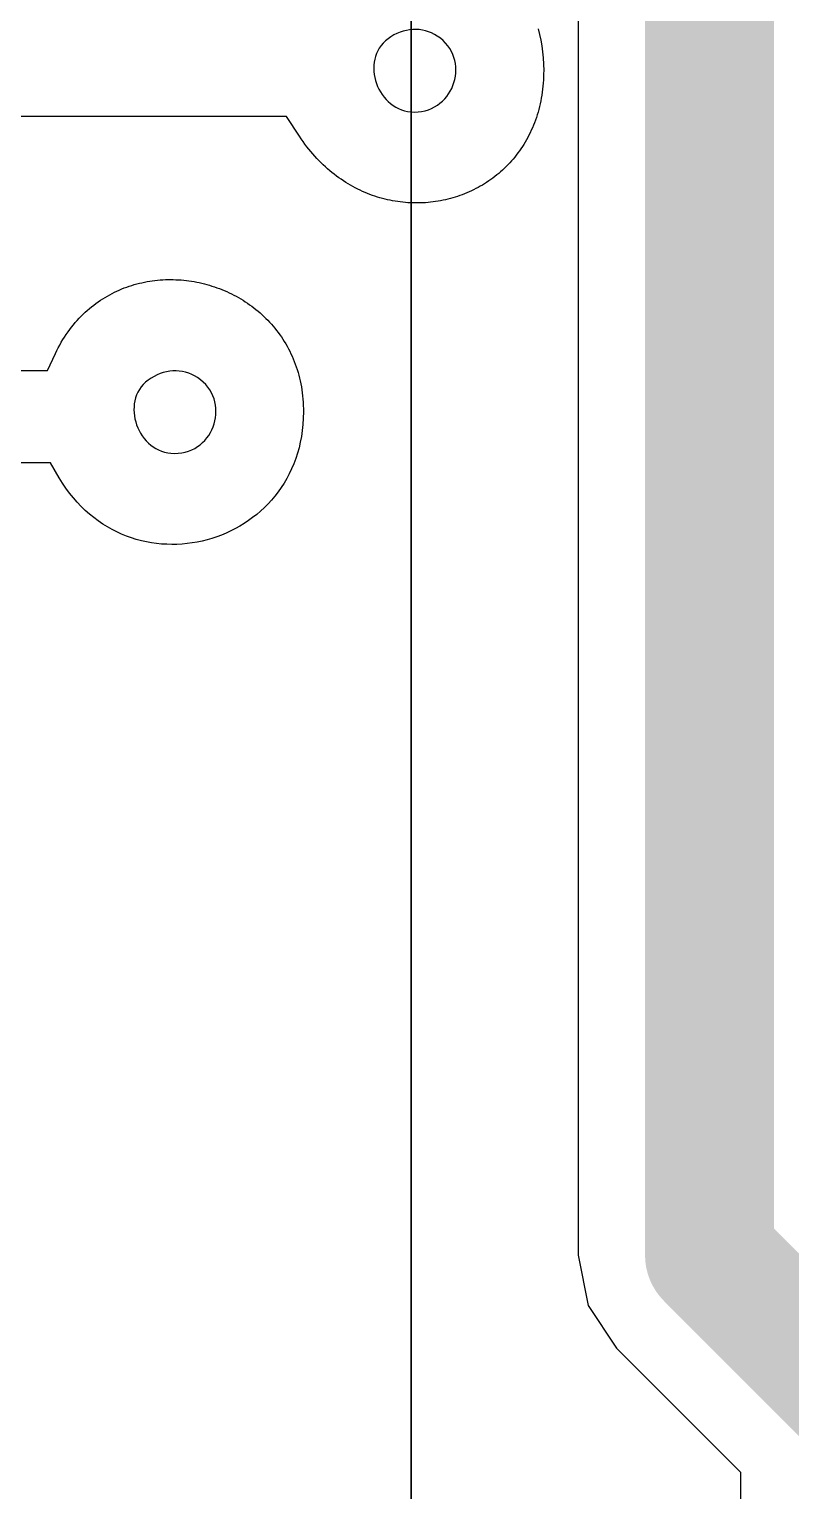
# Model space of a CAD drawing. Header units: inches. Extents: x -4 to 338, y -3 to 155.
# Drawn here: x 21.13 to 24.13, y 4.21 to 9.97 of the extents above; entities that cross this region are included whole.
import ezdxf

# ---------------------------------------------------------------- set-up
doc = ezdxf.new("R2010")
doc.units = ezdxf.units.IN
for name, color, linetype in [('Bottom Layer', 5, 'Continuous'), ('Top Layer', 1, 'Continuous'), ('Top Overlay', 2, 'Continuous')]:
    doc.layers.add(name, color=color, linetype=linetype)

# ---------------------------------------------------------------- blocks, each defined once
blk = doc.blocks.new('IMPORTED_IMAGE_B_2')
at = {"layer": 'Top Overlay'}
for p, q in [((19.3889, -10.6402), (19.3775, -10.6481)), ((19.4007, -10.6333), (19.3889, -10.6402)), ((19.3889, -10.6402), (19.3889, -10.6402)), ((19.4127, -10.6273), (19.4007, -10.6333)), ((19.4007, -10.6333), (19.4007, -10.6333)), ((19.4249, -10.6222), (19.4127, -10.6273)), ((19.4127, -10.6273), (19.4127, -10.6273)), ((19.4373, -10.6182), (19.4249, -10.6222)), ((19.4249, -10.6222), (19.4249, -10.6222)), ((19.4498, -10.6151), (19.4373, -10.6182)), ((19.4373, -10.6182), (19.4373, -10.6182)), ((19.4624, -10.613), (19.4498, -10.6151)), ((19.4498, -10.6151), (19.4498, -10.6151)), ((19.475, -10.6118), (19.4624, -10.613)), ((19.4624, -10.613), (19.4624, -10.613)), ((19.4877, -10.6116), (19.475, -10.6118)), ((19.475, -10.6118), (19.475, -10.6118)), ((19.5002, -10.6124), (19.4877, -10.6116)), ((19.4877, -10.6116), (19.4877, -10.6116)), ((19.5127, -10.6142), (19.5002, -10.6124)), ((19.5002, -10.6124), (19.5002, -10.6124)), ((19.525, -10.6169), (19.5127, -10.6142)), ((19.5127, -10.6142), (19.5127, -10.6142)), ((19.5371, -10.6207), (19.525, -10.6169)), ((19.525, -10.6169), (19.525, -10.6169)), ((19.5489, -10.6254), (19.5371, -10.6207)), ((19.5371, -10.6207), (19.5371, -10.6207)), ((19.5604, -10.6311), (19.5489, -10.6254)), ((19.5489, -10.6254), (19.5489, -10.6254)), ((19.5716, -10.6378), (19.5604, -10.6311)), ((19.5604, -10.6311), (19.5604, -10.6311)), ((19.5837, -10.6464), (19.5716, -10.6378)), ((19.5716, -10.6378), (19.5716, -10.6378)), ((19.9683, -10.6092), (19.9741, -10.631)), ((19.9741, -10.631), (19.979, -10.6533)), ((19.3373, -10.6954), (19.3323, -10.7063)), ((19.3433, -10.6849), (19.3373, -10.6954)), ((19.3373, -10.6954), (19.3373, -10.6954)), ((19.3503, -10.6749), (19.3433, -10.6849)), ((19.3433, -10.6849), (19.3433, -10.6849)), ((19.3583, -10.6654), (19.3503, -10.6749)), ((19.3503, -10.6749), (19.3503, -10.6749)), ((19.3674, -10.6564), (19.3583, -10.6654)), ((19.3583, -10.6654), (19.3583, -10.6654)), ((19.3775, -10.6481), (19.3674, -10.6564)), ((19.3674, -10.6564), (19.3674, -10.6564)), ((19.3775, -10.6481), (19.3775, -10.6481)), ((19.5946, -10.6557), (19.5837, -10.6464)), ((19.5837, -10.6464), (19.5837, -10.6464)), ((19.6044, -10.6656), (19.5946, -10.6557)), ((19.5946, -10.6557), (19.5946, -10.6557)), ((19.613, -10.676), (19.6044, -10.6656)), ((19.6044, -10.6656), (19.6044, -10.6656)), ((19.6206, -10.6869), (19.613, -10.676)), ((19.613, -10.676), (19.613, -10.676)), ((19.6271, -10.6982), (19.6206, -10.6869)), ((19.6206, -10.6869), (19.6206, -10.6869)), ((19.6326, -10.7098), (19.6271, -10.6982)), ((19.6271, -10.6982), (19.6271, -10.6982)), ((19.979, -10.6533), (19.9831, -10.6762)), ((19.9831, -10.6762), (19.9864, -10.6996)), ((19.9864, -10.6996), (19.9887, -10.7236)), ((19.3218, -10.7527), (19.3215, -10.7648)), ((19.3231, -10.7408), (19.3218, -10.7527)), ((19.3218, -10.7527), (19.3218, -10.7527)), ((19.3252, -10.7291), (19.3231, -10.7408)), ((19.3231, -10.7408), (19.3231, -10.7408)), ((19.3283, -10.7176), (19.3252, -10.7291)), ((19.3252, -10.7291), (19.3252, -10.7291)), ((19.3323, -10.7063), (19.3283, -10.7176)), ((19.3283, -10.7176), (19.3283, -10.7176)), ((19.3323, -10.7063), (19.3323, -10.7063)), ((19.637, -10.7218), (19.6326, -10.7098)), ((19.6326, -10.7098), (19.6326, -10.7098)), ((19.6404, -10.7339), (19.637, -10.7218)), ((19.637, -10.7218), (19.637, -10.7218)), ((19.6428, -10.7462), (19.6404, -10.7339)), ((19.6404, -10.7339), (19.6404, -10.7339)), ((19.6443, -10.7587), (19.6428, -10.7462)), ((19.6428, -10.7462), (19.6428, -10.7462)), ((19.6447, -10.7712), (19.6443, -10.7587)), ((19.6443, -10.7587), (19.6443, -10.7587)), ((19.9887, -10.7236), (19.9901, -10.7481)), ((19.9901, -10.7481), (19.9906, -10.7732)), ((19.3215, -10.7648), (19.3215, -10.7648)), ((19.3215, -10.7648), (19.322, -10.7768)), ((19.322, -10.7768), (19.322, -10.7768)), ((19.322, -10.7768), (19.3233, -10.7889)), ((19.3233, -10.7889), (19.3233, -10.7889)), ((19.3233, -10.7889), (19.3255, -10.8008)), ((19.3255, -10.8008), (19.3255, -10.8008)), ((19.3255, -10.8008), (19.3285, -10.8127)), ((19.3285, -10.8127), (19.3285, -10.8127)), ((19.3285, -10.8127), (19.3322, -10.8243)), ((19.6374, -10.8203), (19.6406, -10.8083)), ((19.6406, -10.8083), (19.6429, -10.796)), ((19.6406, -10.8083), (19.6406, -10.8083)), ((19.6429, -10.796), (19.6443, -10.7836)), ((19.6429, -10.796), (19.6429, -10.796)), ((19.6443, -10.7836), (19.6447, -10.7712)), ((19.6443, -10.7836), (19.6443, -10.7836)), ((19.6447, -10.7712), (19.6447, -10.7712)), ((19.9895, -10.8105), (19.9887, -10.8227)), ((19.9901, -10.7982), (19.9895, -10.8105)), ((19.9905, -10.7858), (19.9901, -10.7982)), ((19.9906, -10.7732), (19.9905, -10.7858)), ((19.3322, -10.8243), (19.3322, -10.8243)), ((19.3322, -10.8243), (19.3367, -10.8357)), ((19.3367, -10.8357), (19.3367, -10.8357)), ((19.3367, -10.8357), (19.342, -10.8468)), ((19.342, -10.8468), (19.342, -10.8468)), ((19.342, -10.8468), (19.3479, -10.8575)), ((19.3479, -10.8575), (19.3479, -10.8575)), ((19.3479, -10.8575), (19.3546, -10.8678)), ((19.3546, -10.8678), (19.3546, -10.8678)), ((19.3546, -10.8678), (19.3619, -10.8776)), ((19.6007, -10.8851), (19.6088, -10.8755)), ((19.6088, -10.8755), (19.6161, -10.8654)), ((19.6088, -10.8755), (19.6088, -10.8755)), ((19.6161, -10.8654), (19.6227, -10.8547)), ((19.6161, -10.8654), (19.6161, -10.8654)), ((19.6227, -10.8547), (19.6284, -10.8436)), ((19.6227, -10.8547), (19.6227, -10.8547)), ((19.6284, -10.8436), (19.6333, -10.8321)), ((19.6284, -10.8436), (19.6284, -10.8436)), ((19.6333, -10.8321), (19.6374, -10.8203)), ((19.6333, -10.8321), (19.6333, -10.8321)), ((19.6374, -10.8203), (19.6374, -10.8203)), ((19.9831, -10.8701), (19.9812, -10.8817)), ((19.9849, -10.8585), (19.9831, -10.8701)), ((19.9864, -10.8467), (19.9849, -10.8585)), ((19.9877, -10.8348), (19.9864, -10.8467)), ((19.9887, -10.8227), (19.9877, -10.8348)), ((19.3619, -10.8776), (19.3619, -10.8776)), ((19.3619, -10.8776), (19.3699, -10.8869)), ((19.3699, -10.8869), (19.3699, -10.8869)), ((19.3699, -10.8869), (19.3785, -10.8955)), ((19.3785, -10.8955), (19.3785, -10.8955)), ((19.3785, -10.8955), (19.3877, -10.9035)), ((19.3877, -10.9035), (19.3877, -10.9035)), ((19.3877, -10.9035), (19.3975, -10.9108)), ((19.3975, -10.9108), (19.3975, -10.9108)), ((19.3975, -10.9108), (19.4079, -10.9173)), ((19.4079, -10.9173), (19.4079, -10.9173)), ((19.4079, -10.9173), (19.4188, -10.923)), ((19.4188, -10.923), (19.4188, -10.923)), ((19.4188, -10.923), (19.4303, -10.9277)), ((19.4303, -10.9277), (19.4303, -10.9277)), ((19.4303, -10.9277), (19.4422, -10.9316)), ((19.4422, -10.9316), (19.4422, -10.9316)), ((19.4422, -10.9316), (19.4546, -10.9343)), ((19.51, -10.9343), (19.5237, -10.9314)), ((19.5237, -10.9314), (19.5367, -10.9274)), ((19.5237, -10.9314), (19.5237, -10.9314)), ((19.5367, -10.9274), (19.5491, -10.9225)), ((19.5367, -10.9274), (19.5367, -10.9274)), ((19.5491, -10.9225), (19.5608, -10.9166)), ((19.5491, -10.9225), (19.5491, -10.9225)), ((19.5608, -10.9166), (19.5718, -10.9099)), ((19.5608, -10.9166), (19.5608, -10.9166)), ((19.5718, -10.9099), (19.5822, -10.9024)), ((19.5718, -10.9099), (19.5718, -10.9099)), ((19.5822, -10.9024), (19.5918, -10.8941)), ((19.5822, -10.9024), (19.5822, -10.9024)), ((19.5918, -10.8941), (19.6007, -10.8851)), ((19.5918, -10.8941), (19.5918, -10.8941)), ((19.6007, -10.8851), (19.6007, -10.8851)), ((19.9713, -10.9263), (19.9683, -10.9371)), ((19.9741, -10.9153), (19.9713, -10.9263)), ((19.9766, -10.9042), (19.9741, -10.9153)), ((19.979, -10.893), (19.9766, -10.9042)), ((19.9812, -10.8817), (19.979, -10.893)), ((18.9776, -10.9548), (16.2758, -10.9548)), ((19.0285, -11.032), (18.9776, -10.9548)), ((19.4546, -10.9343), (19.4546, -10.9343)), ((19.4546, -10.9343), (19.4675, -10.9361)), ((19.4675, -10.9361), (19.4675, -10.9361)), ((19.4675, -10.9361), (19.4809, -10.9367)), ((19.4809, -10.9367), (19.4957, -10.936)), ((19.4809, -10.9367), (19.4809, -10.9367)), ((19.4957, -10.936), (19.51, -10.9343)), ((19.4957, -10.936), (19.4957, -10.936)), ((19.51, -10.9343), (19.51, -10.9343)), ((19.9503, -10.9889), (19.9462, -10.9988)), ((19.9543, -10.9788), (19.9503, -10.9889)), ((19.9581, -10.9686), (19.9543, -10.9788)), ((19.9617, -10.9582), (19.9581, -10.9686)), ((19.9651, -10.9477), (19.9617, -10.9582)), ((19.9683, -10.9371), (19.9651, -10.9477)), ((19.0357, -11.0427), (19.0285, -11.032)), ((19.0429, -11.0531), (19.0357, -11.0427)), ((19.9227, -11.0462), (19.9175, -11.0552)), ((19.9277, -11.037), (19.9227, -11.0462)), ((19.9326, -11.0277), (19.9277, -11.037)), ((19.9373, -11.0182), (19.9326, -11.0277)), ((19.9418, -11.0086), (19.9373, -11.0182)), ((19.9462, -10.9988), (19.9418, -11.0086)), ((19.0504, -11.0633), (19.0429, -11.0531)), ((19.0579, -11.0732), (19.0504, -11.0633)), ((19.0655, -11.0829), (19.0579, -11.0732)), ((19.0733, -11.0924), (19.0655, -11.0829)), ((19.0812, -11.1017), (19.0733, -11.0924)), ((19.0892, -11.1107), (19.0812, -11.1017)), ((19.889, -11.098), (19.8828, -11.1061)), ((19.895, -11.0898), (19.889, -11.098)), ((19.9009, -11.0814), (19.895, -11.0898)), ((19.9066, -11.0728), (19.9009, -11.0814)), ((19.9121, -11.0641), (19.9066, -11.0728)), ((19.9175, -11.0552), (19.9121, -11.0641)), ((19.0973, -11.1195), (19.0892, -11.1107)), ((19.1055, -11.1281), (19.0973, -11.1195)), ((19.1138, -11.1364), (19.1055, -11.1281)), ((19.1222, -11.1446), (19.1138, -11.1364)), ((19.1307, -11.1525), (19.1222, -11.1446)), ((19.1393, -11.1601), (19.1307, -11.1525)), ((19.1479, -11.1676), (19.1393, -11.1601)), ((19.8357, -11.1583), (19.8284, -11.1651)), ((19.8428, -11.1513), (19.8357, -11.1583)), ((19.8498, -11.1442), (19.8428, -11.1513)), ((19.8567, -11.1369), (19.8498, -11.1442)), ((19.8635, -11.1294), (19.8567, -11.1369)), ((19.8701, -11.1218), (19.8635, -11.1294)), ((19.8765, -11.114), (19.8701, -11.1218)), ((19.8828, -11.1061), (19.8765, -11.114)), ((19.1567, -11.1748), (19.1479, -11.1676)), ((19.1656, -11.1818), (19.1567, -11.1748)), ((19.1745, -11.1886), (19.1656, -11.1818)), ((19.1835, -11.1952), (19.1745, -11.1886)), ((19.1926, -11.2016), (19.1835, -11.1952)), ((19.2017, -11.2077), (19.1926, -11.2016)), ((19.211, -11.2137), (19.2017, -11.2077)), ((19.2203, -11.2194), (19.211, -11.2137)), ((19.2296, -11.2249), (19.2203, -11.2194)), ((19.7577, -11.2188), (19.7493, -11.224)), ((19.766, -11.2135), (19.7577, -11.2188)), ((19.7742, -11.2081), (19.766, -11.2135)), ((19.7822, -11.2024), (19.7742, -11.2081)), ((19.7902, -11.1966), (19.7822, -11.2024)), ((19.7981, -11.1906), (19.7902, -11.1966)), ((19.8058, -11.1845), (19.7981, -11.1906)), ((19.8135, -11.1782), (19.8058, -11.1845)), ((19.821, -11.1717), (19.8135, -11.1782)), ((19.8284, -11.1651), (19.821, -11.1717)), ((19.2391, -11.2301), (19.2296, -11.2249)), ((19.2485, -11.2352), (19.2391, -11.2301)), ((19.2581, -11.2401), (19.2485, -11.2352)), ((19.2677, -11.2447), (19.2581, -11.2401)), ((19.2773, -11.2491), (19.2677, -11.2447)), ((19.287, -11.2534), (19.2773, -11.2491)), ((19.2967, -11.2574), (19.287, -11.2534)), ((19.3065, -11.2612), (19.2967, -11.2574)), ((19.3163, -11.2648), (19.3065, -11.2612)), ((19.3261, -11.2682), (19.3163, -11.2648)), ((19.336, -11.2713), (19.3261, -11.2682)), ((19.3459, -11.2743), (19.336, -11.2713)), ((19.3558, -11.2771), (19.3459, -11.2743)), ((19.3657, -11.2797), (19.3558, -11.2771)), ((19.623, -11.2773), (19.6135, -11.2798)), ((19.6325, -11.2747), (19.623, -11.2773)), ((19.6419, -11.2718), (19.6325, -11.2747)), ((19.6512, -11.2688), (19.6419, -11.2718)), ((19.6605, -11.2656), (19.6512, -11.2688)), ((19.6698, -11.2623), (19.6605, -11.2656)), ((19.6789, -11.2587), (19.6698, -11.2623)), ((19.688, -11.255), (19.6789, -11.2587)), ((19.697, -11.2511), (19.688, -11.255)), ((19.7059, -11.247), (19.697, -11.2511)), ((19.7148, -11.2427), (19.7059, -11.247)), ((19.7235, -11.2383), (19.7148, -11.2427)), ((19.7322, -11.2337), (19.7235, -11.2383)), ((19.7408, -11.2289), (19.7322, -11.2337)), ((19.7493, -11.224), (19.7408, -11.2289)), ((19.3757, -11.282), (19.3657, -11.2797)), ((19.3857, -11.2842), (19.3757, -11.282)), ((19.3957, -11.2861), (19.3857, -11.2842)), ((19.4057, -11.2879), (19.3957, -11.2861)), ((19.4157, -11.2895), (19.4057, -11.2879)), ((19.4258, -11.2908), (19.4157, -11.2895)), ((19.4358, -11.292), (19.4258, -11.2908)), ((19.4458, -11.2929), (19.4358, -11.292)), ((19.4558, -11.2937), (19.4458, -11.2929)), ((19.4659, -11.2943), (19.4558, -11.2937)), ((19.4759, -11.2946), (19.4659, -11.2943)), ((19.4859, -11.2948), (19.4759, -11.2946)), ((19.4959, -11.2948), (19.4859, -11.2948)), ((19.5058, -11.2946), (19.4959, -11.2948)), ((19.5158, -11.2942), (19.5058, -11.2946)), ((19.5257, -11.2936), (19.5158, -11.2942)), ((19.5356, -11.2928), (19.5257, -11.2936)), ((19.5455, -11.2918), (19.5356, -11.2928)), ((19.5553, -11.2907), (19.5455, -11.2918)), ((19.5651, -11.2893), (19.5553, -11.2907)), ((19.5749, -11.2878), (19.5651, -11.2893)), ((19.5846, -11.2861), (19.5749, -11.2878)), ((19.5943, -11.2842), (19.5846, -11.2861)), ((19.6039, -11.2821), (19.5943, -11.2842)), ((19.6135, -11.2798), (19.6039, -11.2821)), ((18.3486, -11.6259), (18.3584, -11.6225)), ((18.3584, -11.6225), (18.3683, -11.6193)), ((18.3683, -11.6193), (18.3783, -11.6163)), ((18.3783, -11.6163), (18.3883, -11.6135)), ((18.3883, -11.6135), (18.3984, -11.6109)), ((18.3984, -11.6109), (18.4085, -11.6086)), ((18.4085, -11.6086), (18.4186, -11.6064)), ((18.4186, -11.6064), (18.4288, -11.6045)), ((18.4288, -11.6045), (18.439, -11.6027)), ((18.439, -11.6027), (18.4492, -11.6012)), ((18.4492, -11.6012), (18.4595, -11.5999)), ((18.4595, -11.5999), (18.4698, -11.5988)), ((18.4698, -11.5988), (18.4801, -11.5979)), ((18.4801, -11.5979), (18.4904, -11.5972)), ((18.4904, -11.5972), (18.5007, -11.5967)), ((18.5007, -11.5967), (18.5111, -11.5964)), ((18.5111, -11.5964), (18.5214, -11.5963)), ((18.5214, -11.5963), (18.5317, -11.5964)), ((18.5317, -11.5964), (18.5421, -11.5968)), ((18.5421, -11.5968), (18.5524, -11.5973)), ((18.5524, -11.5973), (18.5627, -11.598)), ((18.5627, -11.598), (18.573, -11.5989)), ((18.573, -11.5989), (18.5833, -11.6)), ((18.5833, -11.6), (18.5936, -11.6013)), ((18.5936, -11.6013), (18.6038, -11.6028)), ((18.6038, -11.6028), (18.614, -11.6045)), ((18.614, -11.6045), (18.6242, -11.6064)), ((18.6242, -11.6064), (18.6343, -11.6085)), ((18.6343, -11.6085), (18.6444, -11.6108)), ((18.6444, -11.6108), (18.6545, -11.6132)), ((18.6545, -11.6132), (18.6645, -11.6159)), ((18.6645, -11.6159), (18.6744, -11.6187)), ((18.6744, -11.6187), (18.6843, -11.6218)), ((18.6843, -11.6218), (18.6942, -11.625)), ((18.2361, -11.6841), (18.245, -11.678)), ((18.245, -11.678), (18.254, -11.6721)), ((18.254, -11.6721), (18.2631, -11.6665)), ((18.2631, -11.6665), (18.2723, -11.6611)), ((18.2723, -11.6611), (18.2815, -11.656)), ((18.2815, -11.656), (18.2909, -11.651)), ((18.2909, -11.651), (18.3003, -11.6463)), ((18.3003, -11.6463), (18.3098, -11.6418)), ((18.3098, -11.6418), (18.3194, -11.6375)), ((18.3194, -11.6375), (18.3291, -11.6334)), ((18.3291, -11.6334), (18.3388, -11.6295)), ((18.3388, -11.6295), (18.3486, -11.6259)), ((18.6942, -11.625), (18.704, -11.6284)), ((18.704, -11.6284), (18.7137, -11.632)), ((18.7137, -11.632), (18.7233, -11.6358)), ((18.7233, -11.6358), (18.7329, -11.6397)), ((18.7329, -11.6397), (18.7424, -11.6439)), ((18.7424, -11.6439), (18.7519, -11.6482)), ((18.7519, -11.6482), (18.7612, -11.6527)), ((18.7612, -11.6527), (18.7705, -11.6574)), ((18.7705, -11.6574), (18.7796, -11.6623)), ((18.7796, -11.6623), (18.7887, -11.6674)), ((18.7887, -11.6674), (18.7977, -11.6726)), ((18.7977, -11.6726), (18.8066, -11.678)), ((18.8066, -11.678), (18.8153, -11.6836)), ((18.1691, -11.7408), (18.177, -11.7329)), ((18.177, -11.7329), (18.1851, -11.7252)), ((18.1851, -11.7252), (18.1933, -11.7178)), ((18.1933, -11.7178), (18.2016, -11.7106)), ((18.2016, -11.7106), (18.2101, -11.7036)), ((18.2101, -11.7036), (18.2187, -11.6969)), ((18.2187, -11.6969), (18.2273, -11.6903)), ((18.2273, -11.6903), (18.2361, -11.6841)), ((18.8153, -11.6836), (18.824, -11.6893)), ((18.824, -11.6893), (18.8326, -11.6953)), ((18.8326, -11.6953), (18.841, -11.7014)), ((18.841, -11.7014), (18.8493, -11.7077)), ((18.8493, -11.7077), (18.8575, -11.7141)), ((18.8575, -11.7141), (18.8656, -11.7208)), ((18.8656, -11.7208), (18.8735, -11.7276)), ((18.8735, -11.7276), (18.8813, -11.7346)), ((18.8813, -11.7346), (18.889, -11.7417)), ((18.1173, -11.8026), (18.1242, -11.7931)), ((18.1242, -11.7931), (18.1313, -11.7838)), ((18.1313, -11.7838), (18.1386, -11.7747)), ((18.1386, -11.7747), (18.146, -11.7659)), ((18.146, -11.7659), (18.1535, -11.7573)), ((18.1535, -11.7573), (18.1612, -11.7489)), ((18.1612, -11.7489), (18.1691, -11.7408)), ((18.889, -11.7417), (18.8966, -11.749)), ((18.8966, -11.749), (18.9039, -11.7565)), ((18.9039, -11.7565), (18.9112, -11.7641)), ((18.9112, -11.7641), (18.9183, -11.772)), ((18.9183, -11.772), (18.9252, -11.7799)), ((18.9252, -11.7799), (18.932, -11.7881)), ((18.932, -11.7881), (18.9386, -11.7964)), ((18.0849, -11.854), (18.091, -11.8432)), ((18.091, -11.8432), (18.0973, -11.8327)), ((18.0973, -11.8327), (18.1038, -11.8225)), ((18.1038, -11.8225), (18.1105, -11.8124)), ((18.1105, -11.8124), (18.1173, -11.8026)), ((18.9386, -11.7964), (18.9451, -11.8048)), ((18.9451, -11.8048), (18.9514, -11.8135)), ((18.9514, -11.8135), (18.9575, -11.8223)), ((18.9575, -11.8223), (18.9634, -11.8312)), ((18.9634, -11.8312), (18.9692, -11.8403)), ((18.9692, -11.8403), (18.9748, -11.8496)), ((18.9748, -11.8496), (18.9802, -11.859)), ((18.0361, -11.9539), (18.0676, -11.8877)), ((18.0676, -11.8877), (18.0732, -11.8762)), ((18.0732, -11.8762), (18.079, -11.8649)), ((18.079, -11.8649), (18.0849, -11.854)), ((18.9802, -11.859), (18.9854, -11.8686)), ((18.9854, -11.8686), (18.9904, -11.8784)), ((18.9904, -11.8784), (18.9952, -11.8882)), ((18.9952, -11.8882), (18.9998, -11.8983)), ((18.9998, -11.8983), (19.0042, -11.9085)), ((19.0042, -11.9085), (19.0084, -11.9188)), ((16.2758, -11.9539), (18.0361, -11.9539)), ((18.4803, -11.9665), (18.4681, -11.9715)), ((18.4927, -11.9624), (18.4803, -11.9665)), ((18.4803, -11.9665), (18.4803, -11.9665)), ((18.5052, -11.9593), (18.4927, -11.9624)), ((18.4927, -11.9624), (18.4927, -11.9624)), ((18.5178, -11.9572), (18.5052, -11.9593)), ((18.5052, -11.9593), (18.5052, -11.9593)), ((18.5305, -11.956), (18.5178, -11.9572)), ((18.5178, -11.9572), (18.5178, -11.9572)), ((18.5431, -11.9558), (18.5305, -11.956)), ((18.5305, -11.956), (18.5305, -11.956)), ((18.5556, -11.9566), (18.5431, -11.9558)), ((18.5431, -11.9558), (18.5431, -11.9558)), ((18.5681, -11.9584), (18.5556, -11.9566)), ((18.5556, -11.9566), (18.5556, -11.9566)), ((18.5804, -11.9612), (18.5681, -11.9584)), ((18.5681, -11.9584), (18.5681, -11.9584)), ((18.5925, -11.9649), (18.5804, -11.9612)), ((18.5804, -11.9612), (18.5804, -11.9612)), ((18.6043, -11.9696), (18.5925, -11.9649)), ((18.5925, -11.9649), (18.5925, -11.9649)), ((19.0084, -11.9188), (19.0124, -11.9294)), ((19.0124, -11.9294), (19.0162, -11.94)), ((19.0162, -11.94), (19.0197, -11.9508)), ((19.0197, -11.9508), (19.0231, -11.9618)), ((19.0231, -11.9618), (19.0262, -11.9729)), ((18.4057, -12.0191), (18.3987, -12.0292)), ((18.4137, -12.0096), (18.4057, -12.0191)), ((18.4057, -12.0191), (18.4057, -12.0191)), ((18.4228, -12.0006), (18.4137, -12.0096)), ((18.4137, -12.0096), (18.4137, -12.0096)), ((18.4329, -11.9923), (18.4228, -12.0006)), ((18.4228, -12.0006), (18.4228, -12.0006)), ((18.4443, -11.9844), (18.4329, -11.9923)), ((18.4329, -11.9923), (18.4329, -11.9923)), ((18.4561, -11.9775), (18.4443, -11.9844)), ((18.4443, -11.9844), (18.4443, -11.9844)), ((18.4681, -11.9715), (18.4561, -11.9775)), ((18.4561, -11.9775), (18.4561, -11.9775)), ((18.4681, -11.9715), (18.4681, -11.9715)), ((18.6158, -11.9753), (18.6043, -11.9696)), ((18.6043, -11.9696), (18.6043, -11.9696)), ((18.627, -11.982), (18.6158, -11.9753)), ((18.6158, -11.9753), (18.6158, -11.9753)), ((18.6391, -11.9907), (18.627, -11.982)), ((18.627, -11.982), (18.627, -11.982)), ((18.65, -12), (18.6391, -11.9907)), ((18.6391, -11.9907), (18.6391, -11.9907)), ((18.6598, -12.0098), (18.65, -12)), ((18.65, -12), (18.65, -12)), ((18.6684, -12.0202), (18.6598, -12.0098)), ((18.6598, -12.0098), (18.6598, -12.0098)), ((18.676, -12.0311), (18.6684, -12.0202)), ((18.6684, -12.0202), (18.6684, -12.0202)), ((19.0262, -11.9729), (19.029, -11.9841)), ((19.029, -11.9841), (19.0317, -11.9955)), ((19.0317, -11.9955), (19.0341, -12.0071)), ((19.0341, -12.0071), (19.0363, -12.0188)), ((19.0363, -12.0188), (19.0382, -12.0306)), ((18.3806, -12.0733), (18.3785, -12.0851)), ((18.3837, -12.0618), (18.3806, -12.0733)), ((18.3806, -12.0733), (18.3806, -12.0733)), ((18.3877, -12.0506), (18.3837, -12.0618)), ((18.3837, -12.0618), (18.3837, -12.0618)), ((18.3927, -12.0397), (18.3877, -12.0506)), ((18.3877, -12.0506), (18.3877, -12.0506)), ((18.3987, -12.0292), (18.3927, -12.0397)), ((18.3927, -12.0397), (18.3927, -12.0397)), ((18.3987, -12.0292), (18.3987, -12.0292)), ((18.6825, -12.0424), (18.676, -12.0311)), ((18.676, -12.0311), (18.676, -12.0311)), ((18.688, -12.0541), (18.6825, -12.0424)), ((18.6825, -12.0424), (18.6825, -12.0424)), ((18.6924, -12.066), (18.688, -12.0541)), ((18.688, -12.0541), (18.688, -12.0541)), ((18.6958, -12.0781), (18.6924, -12.066)), ((18.6924, -12.066), (18.6924, -12.066)), ((18.6982, -12.0905), (18.6958, -12.0781)), ((18.6958, -12.0781), (18.6958, -12.0781)), ((19.0382, -12.0306), (19.0399, -12.0426)), ((19.0399, -12.0426), (19.0413, -12.0547)), ((19.0413, -12.0547), (19.0424, -12.067)), ((19.0424, -12.067), (19.0434, -12.0794)), ((19.0434, -12.0794), (19.044, -12.0919)), ((18.3772, -12.097), (18.3769, -12.109)), ((18.3769, -12.109), (18.3769, -12.109)), ((18.3769, -12.109), (18.3774, -12.121)), ((18.3785, -12.0851), (18.3772, -12.097)), ((18.3772, -12.097), (18.3772, -12.097)), ((18.3774, -12.121), (18.3774, -12.121)), ((18.3774, -12.121), (18.3787, -12.1331)), ((18.3785, -12.0851), (18.3785, -12.0851)), ((18.3787, -12.1331), (18.3787, -12.1331)), ((18.3787, -12.1331), (18.3809, -12.145)), ((18.696, -12.1525), (18.6983, -12.1403)), ((18.6997, -12.1029), (18.6982, -12.0905)), ((18.6982, -12.0905), (18.6982, -12.0905)), ((18.6983, -12.1403), (18.6997, -12.1279)), ((18.6983, -12.1403), (18.6983, -12.1403)), ((18.7001, -12.1154), (18.6997, -12.1029)), ((18.6997, -12.1029), (18.6997, -12.1029)), ((18.6997, -12.1279), (18.7001, -12.1154)), ((18.6997, -12.1279), (18.6997, -12.1279)), ((18.7001, -12.1154), (18.7001, -12.1154)), ((19.044, -12.0919), (19.0444, -12.1046)), ((19.0445, -12.1174), (19.044, -12.1422)), ((19.0444, -12.1046), (19.0445, -12.1174)), ((18.3809, -12.145), (18.3809, -12.145)), ((18.3809, -12.145), (18.3839, -12.1569)), ((18.3839, -12.1569), (18.3839, -12.1569)), ((18.3839, -12.1569), (18.3876, -12.1685)), ((18.3876, -12.1685), (18.3876, -12.1685)), ((18.3876, -12.1685), (18.3921, -12.1799)), ((18.3921, -12.1799), (18.3921, -12.1799)), ((18.3921, -12.1799), (18.3974, -12.191)), ((18.3974, -12.191), (18.3974, -12.191)), ((18.3974, -12.191), (18.4033, -12.2017)), ((18.6715, -12.2096), (18.6781, -12.1989)), ((18.6781, -12.1989), (18.6838, -12.1878)), ((18.6781, -12.1989), (18.6781, -12.1989)), ((18.6838, -12.1878), (18.6887, -12.1764)), ((18.6838, -12.1878), (18.6838, -12.1878)), ((18.6887, -12.1764), (18.6928, -12.1646)), ((18.6887, -12.1764), (18.6887, -12.1764)), ((18.6928, -12.1646), (18.696, -12.1525)), ((18.6928, -12.1646), (18.6928, -12.1646)), ((18.696, -12.1525), (18.696, -12.1525)), ((19.04, -12.1904), (19.0366, -12.2136)), ((19.0425, -12.1666), (19.04, -12.1904)), ((19.044, -12.1422), (19.0425, -12.1666)), ((18.4033, -12.2017), (18.4033, -12.2017)), ((18.4033, -12.2017), (18.41, -12.212)), ((18.41, -12.212), (18.41, -12.212)), ((18.41, -12.212), (18.4173, -12.2218)), ((18.4173, -12.2218), (18.4173, -12.2218)), ((18.4173, -12.2218), (18.4253, -12.2311)), ((18.4253, -12.2311), (18.4253, -12.2311)), ((18.4253, -12.2311), (18.4339, -12.2398)), ((18.4339, -12.2398), (18.4339, -12.2398)), ((18.4339, -12.2398), (18.4431, -12.2478)), ((18.4431, -12.2478), (18.4431, -12.2478)), ((18.4431, -12.2478), (18.4529, -12.255)), ((18.4529, -12.255), (18.4529, -12.255)), ((18.4529, -12.255), (18.4633, -12.2615)), ((18.6162, -12.2609), (18.6273, -12.2541)), ((18.6273, -12.2541), (18.6376, -12.2466)), ((18.6273, -12.2541), (18.6273, -12.2541)), ((18.6376, -12.2466), (18.6472, -12.2383)), ((18.6376, -12.2466), (18.6376, -12.2466)), ((18.6472, -12.2383), (18.6561, -12.2293)), ((18.6472, -12.2383), (18.6472, -12.2383)), ((18.6561, -12.2293), (18.6642, -12.2198)), ((18.6561, -12.2293), (18.6561, -12.2293)), ((18.6642, -12.2198), (18.6715, -12.2096)), ((18.6642, -12.2198), (18.6642, -12.2198)), ((18.6715, -12.2096), (18.6715, -12.2096)), ((19.0322, -12.2364), (19.027, -12.2585)), ((19.0366, -12.2136), (19.0322, -12.2364)), ((18.4633, -12.2615), (18.4633, -12.2615)), ((18.4633, -12.2615), (18.4742, -12.2672)), ((18.4742, -12.2672), (18.4742, -12.2672)), ((18.4742, -12.2672), (18.4857, -12.272)), ((18.4857, -12.272), (18.4857, -12.272)), ((18.4857, -12.272), (18.4976, -12.2758)), ((18.4976, -12.2758), (18.4976, -12.2758)), ((18.4976, -12.2758), (18.51, -12.2786)), ((18.51, -12.2786), (18.51, -12.2786)), ((18.51, -12.2786), (18.5229, -12.2803)), ((18.5229, -12.2803), (18.5229, -12.2803)), ((18.5229, -12.2803), (18.5363, -12.2809)), ((18.5363, -12.2809), (18.5511, -12.2803)), ((18.5363, -12.2809), (18.5363, -12.2809)), ((18.5511, -12.2803), (18.5654, -12.2785)), ((18.5511, -12.2803), (18.5511, -12.2803)), ((18.5654, -12.2785), (18.5791, -12.2756)), ((18.5654, -12.2785), (18.5654, -12.2785)), ((18.5791, -12.2756), (18.5921, -12.2717)), ((18.5791, -12.2756), (18.5791, -12.2756)), ((18.5921, -12.2717), (18.6045, -12.2667)), ((18.5921, -12.2717), (18.5921, -12.2717)), ((18.6045, -12.2667), (18.6162, -12.2609)), ((18.6045, -12.2667), (18.6045, -12.2667)), ((18.6162, -12.2609), (18.6162, -12.2609)), ((19.0141, -12.3012), (19.0064, -12.3217)), ((19.021, -12.2802), (19.0141, -12.3012)), ((19.027, -12.2585), (19.021, -12.2802)), ((18.0482, -12.3172), (17.0022, -12.3172)), ((18.0828, -12.3763), (18.0482, -12.3172)), ((18.9887, -12.361), (18.9787, -12.3798)), ((18.9979, -12.3417), (18.9887, -12.361)), ((19.0064, -12.3217), (18.9979, -12.3417)), ((18.0958, -12.3974), (18.0828, -12.3763)), ((18.1094, -12.4177), (18.0958, -12.3974)), ((18.1236, -12.437), (18.1094, -12.4177)), ((18.9567, -12.4155), (18.9447, -12.4324)), ((18.968, -12.3979), (18.9567, -12.4155)), ((18.9787, -12.3798), (18.968, -12.3979)), ((18.1383, -12.4554), (18.1236, -12.437)), ((18.1535, -12.4729), (18.1383, -12.4554)), ((18.1692, -12.4894), (18.1535, -12.4729)), ((18.905, -12.4796), (18.8906, -12.494)), ((18.9188, -12.4645), (18.905, -12.4796)), ((18.9321, -12.4488), (18.9188, -12.4645)), ((18.9447, -12.4324), (18.9321, -12.4488)), ((18.1854, -12.5051), (18.1692, -12.4894)), ((18.202, -12.5198), (18.1854, -12.5051)), ((18.219, -12.5337), (18.202, -12.5198)), ((18.2364, -12.5466), (18.219, -12.5337)), ((18.8445, -12.5335), (18.8281, -12.5454)), ((18.8603, -12.521), (18.8445, -12.5335)), ((18.8757, -12.5079), (18.8603, -12.521)), ((18.8906, -12.494), (18.8757, -12.5079)), ((18.2541, -12.5587), (18.2364, -12.5466)), ((18.2722, -12.5699), (18.2541, -12.5587)), ((18.2906, -12.5803), (18.2722, -12.5699)), ((18.3093, -12.5897), (18.2906, -12.5803)), ((18.3282, -12.5984), (18.3093, -12.5897)), ((18.3474, -12.6061), (18.3282, -12.5984)), ((18.7406, -12.5944), (18.7221, -12.6021)), ((18.7588, -12.586), (18.7406, -12.5944)), ((18.7767, -12.5769), (18.7588, -12.586)), ((18.7942, -12.567), (18.7767, -12.5769)), ((18.8114, -12.5565), (18.7942, -12.567)), ((18.8281, -12.5454), (18.8114, -12.5565)), ((18.3668, -12.6131), (18.3474, -12.6061)), ((18.3863, -12.6192), (18.3668, -12.6131)), ((18.4061, -12.6245), (18.3863, -12.6192)), ((18.4259, -12.6289), (18.4061, -12.6245)), ((18.4459, -12.6326), (18.4259, -12.6289)), ((18.4659, -12.6354), (18.4459, -12.6326)), ((18.486, -12.6375), (18.4659, -12.6354)), ((18.5061, -12.6387), (18.486, -12.6375)), ((18.5262, -12.6392), (18.5061, -12.6387)), ((18.5463, -12.6389), (18.5262, -12.6392)), ((18.5664, -12.6378), (18.5463, -12.6389)), ((18.5864, -12.6359), (18.5664, -12.6378)), ((18.6063, -12.6333), (18.5864, -12.6359)), ((18.626, -12.63), (18.6063, -12.6333)), ((18.6456, -12.6259), (18.626, -12.63)), ((18.6651, -12.621), (18.6456, -12.6259)), ((18.6843, -12.6154), (18.6651, -12.621)), ((18.7034, -12.6091), (18.6843, -12.6154)), ((18.7221, -12.6021), (18.7034, -12.6091))]:
    blk.add_line(p, q, dxfattribs=at)

msp = doc.modelspace()

# ---------------------------------------------------------------- linework, layer by layer
at = {"layer": 'Bottom Layer'}
for p, q in [((22.6314, -1.4478), (22.6314, 96.2914)), ((22.6314, 11.5012), (22.6314, -1.4478))]:
    msp.add_line(p, q, dxfattribs=at)
at = {"layer": 'Top Layer'}
for p, q in [((23.2879, 12.2934), (23.2879, 5.1408)), ((23.2879, 5.1408), (23.3273, 4.9426)), ((23.3273, 4.9426), (23.4396, 4.7746)), ((23.4396, 4.7746), (23.9278, 4.2864)), ((23.9278, 4.2864), (23.9278, 4.0076))]:
    msp.add_line(p, q, dxfattribs=at)
for points in [[(23.8058, 5.1408, 0.508, 0.508, 0), (23.8058, 12.2934, 0.508, 0.508, 0)], [(23.8058, 5.1408, 0.508, 0.508, 0), (24.4457, 4.5009, 0.508, 0.508, 0)]]:
    msp.add_lwpolyline(points, format="xyseb", dxfattribs=at)
msp.add_lwpolyline([(23.6788, 5.1408, 0.254, 0.254, 1), (23.9328, 5.1408, 0.254, 0.254, 1)], format="xyseb", close=True, dxfattribs=at)
msp.add_lwpolyline([(23.6788, 5.1408, 0.254, 0.254, 1), (23.9328, 5.1408, 0.254, 0.254, 1)], format="xyseb", close=True, dxfattribs=at)

# ---------------------------------------------------------------- block references
msp.add_blockref('IMPORTED_IMAGE_B_2', (3.1621, 20.5787))

doc.saveas('drawing.dxf')
